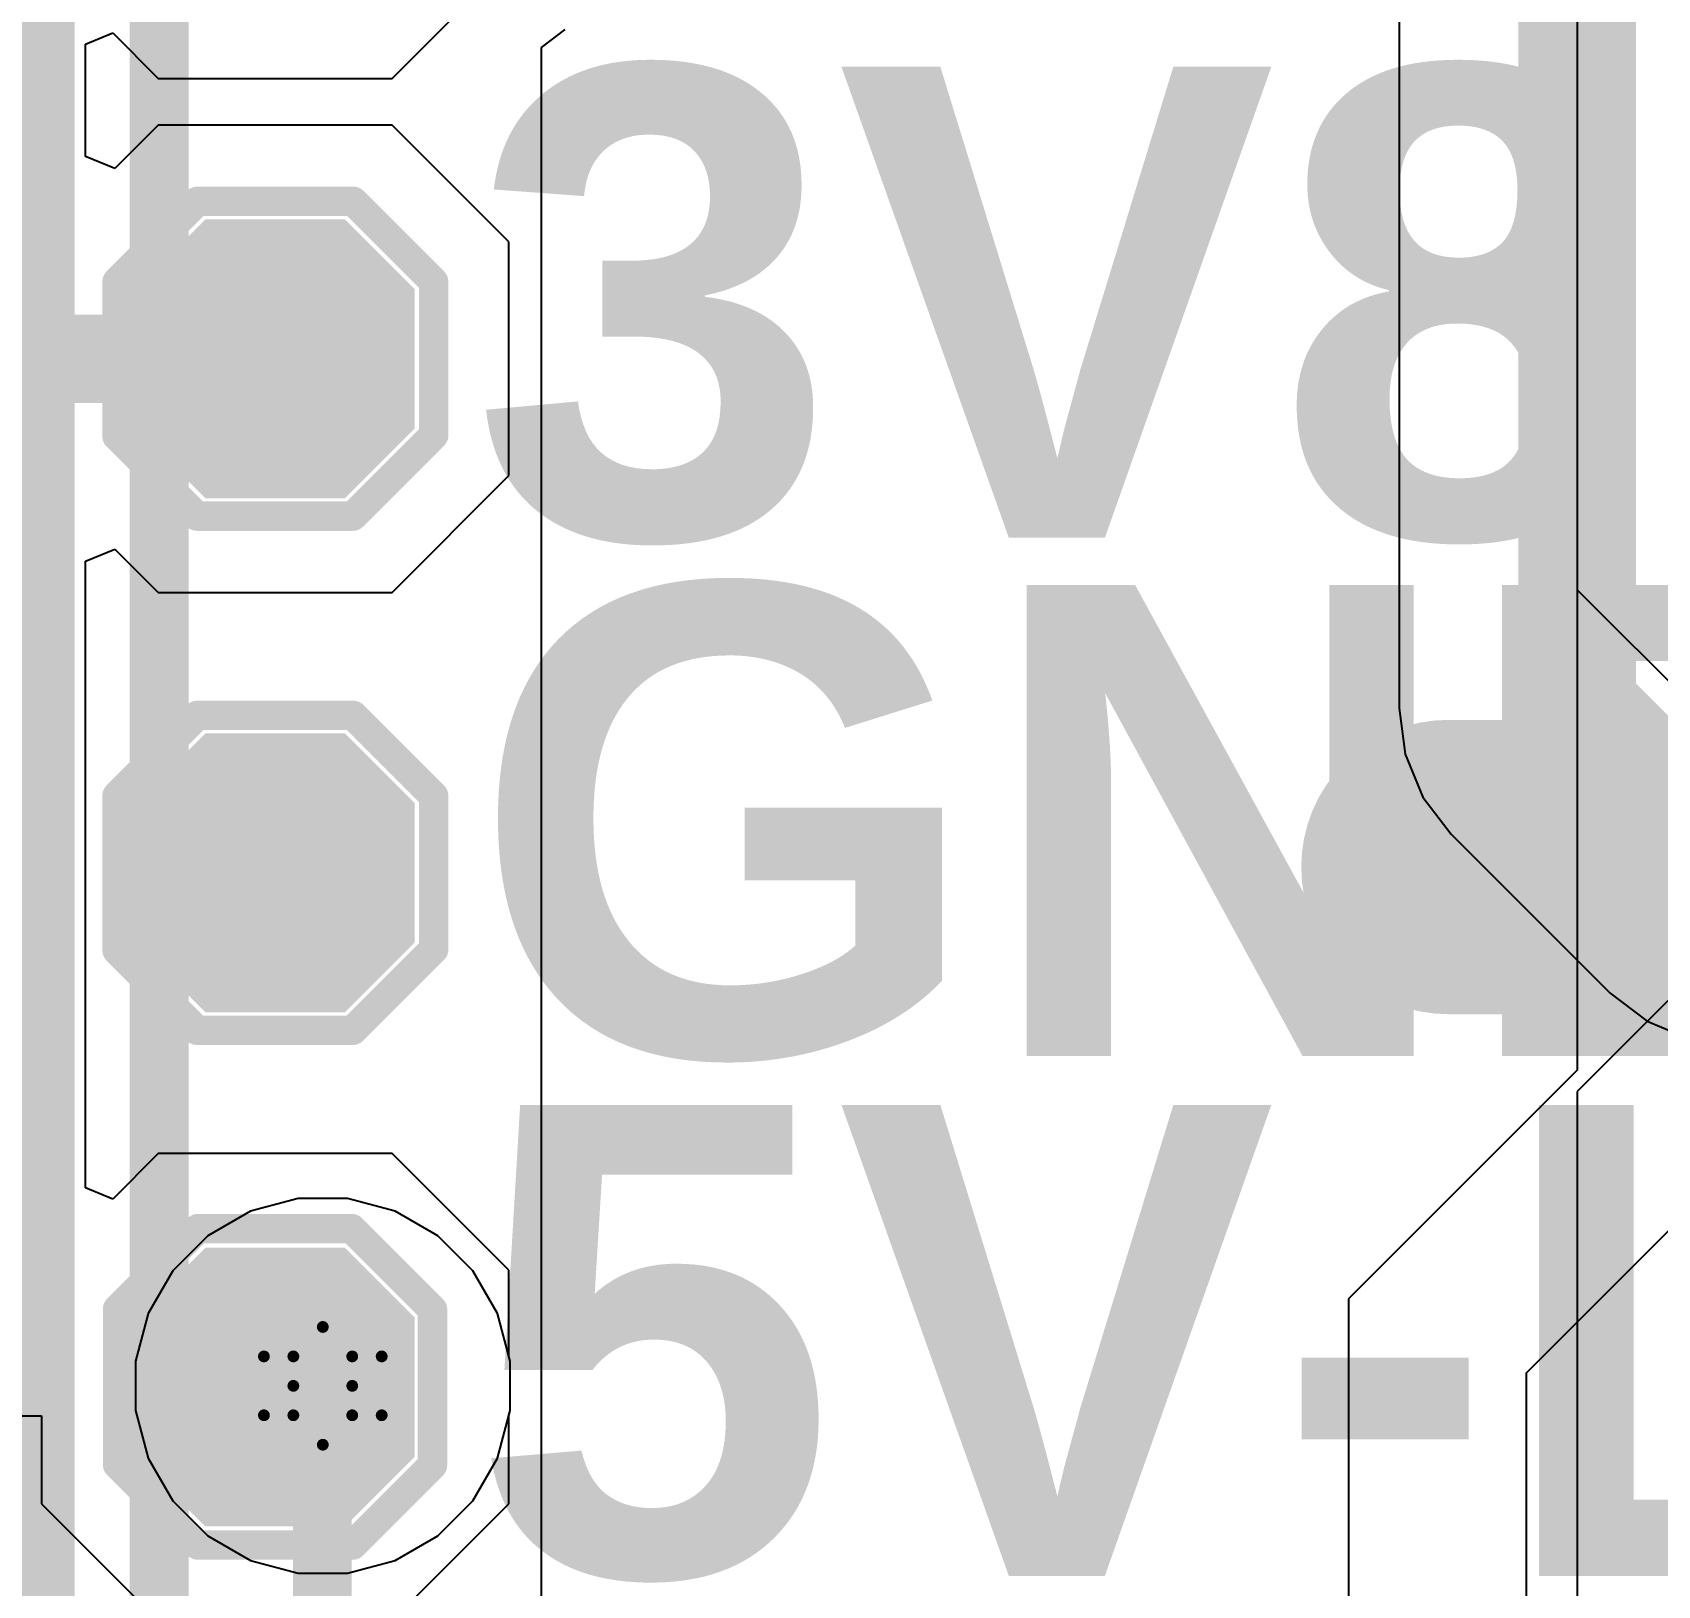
# Model space of a CAD drawing. Header units: inches. Extents: x -3 to 5437, y -3 to 5435.
# Drawn here: x 108.32 to 115.33, y 20.65 to 27.35 of the extents above; entities that cross this region are included whole.
import ezdxf

# ---------------------------------------------------------------- set-up
doc = ezdxf.new("R2010")
doc.units = ezdxf.units.IN
for name, color, linetype in [('Bottom Layer', 5, 'Continuous'), ('Bottom Solder', 6, 'Continuous'), ('Drill Drawing', 1, 'Continuous'), ('GND', 16, 'Continuous'), ('PWR', 76, 'Continuous'), ('Top Layer', 1, 'Continuous'), ('Top Overlay', 2, 'Continuous'), ('Top Paste', 8, 'Continuous'), ('Top Solder', 216, 'Continuous'), ('Via Holes', 16, 'Continuous')]:
    doc.layers.add(name, color=color, linetype=linetype)
doc.styles.add('Arial_Bold', font='', dxfattribs={"height": 0.2})
doc.styles.get('Arial_Bold').set_extended_font_data('Arial', bold=True)

# ---------------------------------------------------------------- blocks, each defined once
blk = doc.blocks.new('T____________0_5___1')
at = {"layer": 'Top Layer'}
blk.add_hatch(color=1, dxfattribs=at).paths.add_polyline_path([(0.25, 0.5), (-0.25, 0.5), (-0.5, 0.25), (-0.5, -0.25), (-0.25, -0.5), (0.25, -0.5), (0.5, -0.25), (0.5, 0.25)])
at = {"layer": 'Top Paste'}
blk.add_hatch(color=8, dxfattribs=at).paths.add_polyline_path([(0.25, 0.5), (-0.25, 0.5), (-0.5, 0.25), (-0.5, -0.25), (-0.25, -0.5), (0.25, -0.5), (0.5, -0.25), (0.5, 0.25)])
at = {"layer": 'Top Solder'}
blk.add_hatch(color=216, dxfattribs=at).paths.add_polyline_path([(0.3008, 0.6016), (-0.3008, 0.6016), (-0.6016, 0.3008), (-0.6016, -0.3008), (-0.3008, -0.6016), (0.3008, -0.6016), (0.6016, -0.3008), (0.6016, 0.3008)])
at = {"layer": 'Top Overlay'}
for points in [[(-0.3355, 0.6795, 0.127, 0.127, 0), (-0.6819, 0.3332, 0.127, 0.127, 0)], [(-0.3355, 0.6795, 0.127, 0.127, 0), (0.3365, 0.6795, 0.127, 0.127, 0)], [(0.3365, 0.6795, 0.127, 0.127, 0), (0.6836, 0.3324, 0.127, 0.127, 0)], [(-0.6819, 0.3332, 0.127, 0.127, 0), (-0.6819, -0.3341, 0.127, 0.127, 0)], [(0.6836, 0.3324, 0.127, 0.127, 0), (0.6836, -0.3298, 0.127, 0.127, 0)], [(-0.6819, -0.3341, 0.127, 0.127, 0), (-0.3374, -0.6786, 0.127, 0.127, 0)], [(0.6836, -0.3298, 0.127, 0.127, 0), (0.3349, -0.6786, 0.127, 0.127, 0)], [(-0.3374, -0.6786, 0.127, 0.127, 0), (0.3349, -0.6786, 0.127, 0.127, 0)]]:
    blk.add_lwpolyline(points, format="xyseb", dxfattribs=at)
for points in [[(-0.3673, 0.6795, 0.0635, 0.0635, 1), (-0.3038, 0.6795, 0.0635, 0.0635, 1)], [(-0.3673, 0.6795, 0.0635, 0.0635, 1), (-0.3038, 0.6795, 0.0635, 0.0635, 1)], [(0.3047, 0.6795, 0.0635, 0.0635, 1), (0.3682, 0.6795, 0.0635, 0.0635, 1)], [(0.3047, 0.6795, 0.0635, 0.0635, 1), (0.3682, 0.6795, 0.0635, 0.0635, 1)], [(-0.7136, 0.3332, 0.0635, 0.0635, 1), (-0.6501, 0.3332, 0.0635, 0.0635, 1)], [(-0.7136, 0.3332, 0.0635, 0.0635, 1), (-0.6501, 0.3332, 0.0635, 0.0635, 1)], [(0.6519, 0.3324, 0.0635, 0.0635, 1), (0.7154, 0.3324, 0.0635, 0.0635, 1)], [(0.6519, 0.3324, 0.0635, 0.0635, 1), (0.7154, 0.3324, 0.0635, 0.0635, 1)], [(-0.7136, -0.3341, 0.0635, 0.0635, 1), (-0.6501, -0.3341, 0.0635, 0.0635, 1)], [(-0.7136, -0.3341, 0.0635, 0.0635, 1), (-0.6501, -0.3341, 0.0635, 0.0635, 1)], [(0.6519, -0.3298, 0.0635, 0.0635, 1), (0.7154, -0.3298, 0.0635, 0.0635, 1)], [(0.6519, -0.3298, 0.0635, 0.0635, 1), (0.7154, -0.3298, 0.0635, 0.0635, 1)], [(-0.3691, -0.6786, 0.0635, 0.0635, 1), (-0.3056, -0.6786, 0.0635, 0.0635, 1)], [(-0.3691, -0.6786, 0.0635, 0.0635, 1), (-0.3056, -0.6786, 0.0635, 0.0635, 1)], [(0.3031, -0.6786, 0.0635, 0.0635, 1), (0.3666, -0.6786, 0.0635, 0.0635, 1)], [(0.3031, -0.6786, 0.0635, 0.0635, 1), (0.3666, -0.6786, 0.0635, 0.0635, 1)]]:
    blk.add_lwpolyline(points, format="xyseb", close=True, dxfattribs=at)
blk = doc.blocks.new('T____________0_5___45')
at = {"layer": 'Top Layer'}
blk.add_hatch(color=1, dxfattribs=at).paths.add_polyline_path([(0.25, 0.5), (-0.25, 0.5), (-0.5, 0.25), (-0.5, -0.25), (-0.25, -0.5), (0.25, -0.5), (0.5, -0.25), (0.5, 0.25)])
at = {"layer": 'Top Paste'}
blk.add_hatch(color=8, dxfattribs=at).paths.add_polyline_path([(0.25, 0.5), (-0.25, 0.5), (-0.5, 0.25), (-0.5, -0.25), (-0.25, -0.5), (0.25, -0.5), (0.5, -0.25), (0.5, 0.25)])
at = {"layer": 'Top Solder'}
blk.add_hatch(color=216, dxfattribs=at).paths.add_polyline_path([(0.3008, 0.6016), (-0.3008, 0.6016), (-0.6016, 0.3008), (-0.6016, -0.3008), (-0.3008, -0.6016), (0.3008, -0.6016), (0.6016, -0.3008), (0.6016, 0.3008)])
at = {"layer": 'Top Overlay'}
for points in [[(-0.6819, 0.3332, 0.127, 0.127, 0), (-0.3355, 0.6795, 0.127, 0.127, 0)], [(-0.3355, 0.6795, 0.127, 0.127, 0), (0.3365, 0.6795, 0.127, 0.127, 0)], [(0.3365, 0.6795, 0.127, 0.127, 0), (0.6836, 0.3324, 0.127, 0.127, 0)], [(-0.6819, -0.3341, 0.127, 0.127, 0), (-0.6819, 0.3332, 0.127, 0.127, 0)], [(0.6836, -0.3298, 0.127, 0.127, 0), (0.6836, 0.3324, 0.127, 0.127, 0)], [(-0.6819, -0.3341, 0.127, 0.127, 0), (-0.3374, -0.6786, 0.127, 0.127, 0)], [(0.3349, -0.6786, 0.127, 0.127, 0), (0.6836, -0.3298, 0.127, 0.127, 0)], [(-0.3374, -0.6786, 0.127, 0.127, 0), (0.3349, -0.6786, 0.127, 0.127, 0)]]:
    blk.add_lwpolyline(points, format="xyseb", dxfattribs=at)
for points in [[(-0.3673, 0.6795, 0.0635, 0.0635, 1), (-0.3038, 0.6795, 0.0635, 0.0635, 1)], [(-0.3673, 0.6795, 0.0635, 0.0635, 1), (-0.3038, 0.6795, 0.0635, 0.0635, 1)], [(0.3047, 0.6795, 0.0635, 0.0635, 1), (0.3682, 0.6795, 0.0635, 0.0635, 1)], [(0.3047, 0.6795, 0.0635, 0.0635, 1), (0.3682, 0.6795, 0.0635, 0.0635, 1)], [(-0.7136, 0.3332, 0.0635, 0.0635, 1), (-0.6501, 0.3332, 0.0635, 0.0635, 1)], [(-0.7136, 0.3332, 0.0635, 0.0635, 1), (-0.6501, 0.3332, 0.0635, 0.0635, 1)], [(0.6519, 0.3324, 0.0635, 0.0635, 1), (0.7154, 0.3324, 0.0635, 0.0635, 1)], [(0.6519, 0.3324, 0.0635, 0.0635, 1), (0.7154, 0.3324, 0.0635, 0.0635, 1)], [(-0.7136, -0.3341, 0.0635, 0.0635, 1), (-0.6501, -0.3341, 0.0635, 0.0635, 1)], [(-0.7136, -0.3341, 0.0635, 0.0635, 1), (-0.6501, -0.3341, 0.0635, 0.0635, 1)], [(0.6519, -0.3298, 0.0635, 0.0635, 1), (0.7154, -0.3298, 0.0635, 0.0635, 1)], [(0.6519, -0.3298, 0.0635, 0.0635, 1), (0.7154, -0.3298, 0.0635, 0.0635, 1)], [(-0.3691, -0.6786, 0.0635, 0.0635, 1), (-0.3056, -0.6786, 0.0635, 0.0635, 1)], [(-0.3691, -0.6786, 0.0635, 0.0635, 1), (-0.3056, -0.6786, 0.0635, 0.0635, 1)], [(0.3031, -0.6786, 0.0635, 0.0635, 1), (0.3666, -0.6786, 0.0635, 0.0635, 1)], [(0.3031, -0.6786, 0.0635, 0.0635, 1), (0.3666, -0.6786, 0.0635, 0.0635, 1)]]:
    blk.add_lwpolyline(points, format="xyseb", close=True, dxfattribs=at)
blk = doc.blocks.new('T____________0_5___136')
at = {"layer": 'Top Layer'}
blk.add_hatch(color=1, dxfattribs=at).paths.add_polyline_path([(0.25, 0.5), (-0.25, 0.5), (-0.5, 0.25), (-0.5, -0.25), (-0.25, -0.5), (0.25, -0.5), (0.5, -0.25), (0.5, 0.25)])
at = {"layer": 'Top Paste'}
blk.add_hatch(color=8, dxfattribs=at).paths.add_polyline_path([(0.25, 0.5), (-0.25, 0.5), (-0.5, 0.25), (-0.5, -0.25), (-0.25, -0.5), (0.25, -0.5), (0.5, -0.25), (0.5, 0.25)])
at = {"layer": 'Top Solder'}
blk.add_hatch(color=216, dxfattribs=at).paths.add_polyline_path([(0.3008, 0.6016), (-0.3008, 0.6016), (-0.6016, 0.3008), (-0.6016, -0.3008), (-0.3008, -0.6016), (0.3008, -0.6016), (0.6016, -0.3008), (0.6016, 0.3008)])
at = {"layer": 'Top Overlay'}
for points in [[(-0.6819, 0.3332, 0.127, 0.127, 0), (-0.3355, 0.6795, 0.127, 0.127, 0)], [(-0.3355, 0.6795, 0.127, 0.127, 0), (0.3365, 0.6795, 0.127, 0.127, 0)], [(0.3365, 0.6795, 0.127, 0.127, 0), (0.6836, 0.3324, 0.127, 0.127, 0)], [(-0.6819, -0.3341, 0.127, 0.127, 0), (-0.6819, 0.3332, 0.127, 0.127, 0)], [(0.6836, -0.3298, 0.127, 0.127, 0), (0.6836, 0.3324, 0.127, 0.127, 0)], [(-0.6819, -0.3341, 0.127, 0.127, 0), (-0.3374, -0.6786, 0.127, 0.127, 0)], [(0.3349, -0.6786, 0.127, 0.127, 0), (0.6836, -0.3298, 0.127, 0.127, 0)], [(-0.3374, -0.6786, 0.127, 0.127, 0), (0.3349, -0.6786, 0.127, 0.127, 0)]]:
    blk.add_lwpolyline(points, format="xyseb", dxfattribs=at)
for points in [[(-0.3673, 0.6795, 0.0635, 0.0635, 1), (-0.3038, 0.6795, 0.0635, 0.0635, 1)], [(-0.3673, 0.6795, 0.0635, 0.0635, 1), (-0.3038, 0.6795, 0.0635, 0.0635, 1)], [(0.3047, 0.6795, 0.0635, 0.0635, 1), (0.3682, 0.6795, 0.0635, 0.0635, 1)], [(0.3047, 0.6795, 0.0635, 0.0635, 1), (0.3682, 0.6795, 0.0635, 0.0635, 1)], [(-0.7136, 0.3332, 0.0635, 0.0635, 1), (-0.6501, 0.3332, 0.0635, 0.0635, 1)], [(-0.7136, 0.3332, 0.0635, 0.0635, 1), (-0.6501, 0.3332, 0.0635, 0.0635, 1)], [(0.6519, 0.3324, 0.0635, 0.0635, 1), (0.7154, 0.3324, 0.0635, 0.0635, 1)], [(0.6519, 0.3324, 0.0635, 0.0635, 1), (0.7154, 0.3324, 0.0635, 0.0635, 1)], [(-0.7136, -0.3341, 0.0635, 0.0635, 1), (-0.6501, -0.3341, 0.0635, 0.0635, 1)], [(-0.7136, -0.3341, 0.0635, 0.0635, 1), (-0.6501, -0.3341, 0.0635, 0.0635, 1)], [(0.6519, -0.3298, 0.0635, 0.0635, 1), (0.7154, -0.3298, 0.0635, 0.0635, 1)], [(0.6519, -0.3298, 0.0635, 0.0635, 1), (0.7154, -0.3298, 0.0635, 0.0635, 1)], [(-0.3691, -0.6786, 0.0635, 0.0635, 1), (-0.3056, -0.6786, 0.0635, 0.0635, 1)], [(-0.3691, -0.6786, 0.0635, 0.0635, 1), (-0.3056, -0.6786, 0.0635, 0.0635, 1)], [(0.3031, -0.6786, 0.0635, 0.0635, 1), (0.3666, -0.6786, 0.0635, 0.0635, 1)], [(0.3031, -0.6786, 0.0635, 0.0635, 1), (0.3666, -0.6786, 0.0635, 0.0635, 1)]]:
    blk.add_lwpolyline(points, format="xyseb", close=True, dxfattribs=at)

msp = doc.modelspace()

# ---------------------------------------------------------------- hatches: boundary and pattern name
at = {"layer": 'Bottom Layer'}
h = msp.add_hatch(color=5, dxfattribs=at)
edge = h.paths.add_edge_path()
edge.add_arc((109.5714, 21.5117), 0.3, 0, 360)
at = {"layer": 'Bottom Solder'}
h = msp.add_hatch(color=6, dxfattribs=at)
edge = h.paths.add_edge_path()
edge.add_arc((109.5714, 21.5117), 0.15, 0, 360)
at = {"layer": 'GND'}
h = msp.add_hatch(color=16, dxfattribs=at)
edge = h.paths.add_edge_path()
edge.add_arc((109.5714, 21.5117), 0.3, 0, 360)
at = {"layer": 'PWR'}
h = msp.add_hatch(color=76, dxfattribs=at)
edge = h.paths.add_edge_path()
edge.add_arc((109.5714, 21.5117), 0.3, 0, 360)
at = {"layer": 'Top Layer'}
h = msp.add_hatch(color=1, dxfattribs=at)
edge = h.paths.add_edge_path()
edge.add_arc((109.5714, 21.5117), 0.3, 0, 360)
at = {"layer": 'Top Solder'}
h = msp.add_hatch(color=216, dxfattribs=at)
edge = h.paths.add_edge_path()
edge.add_arc((109.5714, 21.5117), 0.15, 0, 360)
at = {"layer": 'Via Holes'}
h = msp.add_hatch(color=7, dxfattribs=at)
edge = h.paths.add_edge_path()
edge.add_arc((109.5714, 21.5117), 0.15, 0, 360)

# ---------------------------------------------------------------- linework, layer by layer
at = {"layer": 'Bottom Layer'}
for p, q in [((114.9824, 32.617), (114.9824, 24.9462)), ((110.5154, 27.286), (110.6162, 27.3633)), ((110.5154, 3.937), (110.5154, 27.286)), ((114.9824, 24.9462), (115.7732, 24.1554)), ((115.3738, 23.1734), (114.9824, 22.7821)), ((114.9824, 22.7821), (114.9824, 20.955)), ((114.9824, 20.955), (114.9824, 1.292))]:
    msp.add_line(p, q, dxfattribs=at)
for points in [[(108.3747, 8.8396, 0.254, 0.254, 0), (108.3747, 52.1062, 0.254, 0.254, 0)], [(108.8659, 8.6866, 0.254, 0.254, 0), (108.8659, 51.8696, 0.254, 0.254, 0)], [(114.427, 23.7499, 1.27, 1.27, 0), (119.6052, 23.7499, 1.27, 1.27, 0)], [(109.5693, 21.5096, 0.254, 0.254, 0), (109.5714, 21.5117, 0.254, 0.254, 0)], [(109.5693, 15.0944, 0.254, 0.254, 0), (109.5693, 21.5096, 0.254, 0.254, 0)]]:
    msp.add_lwpolyline(points, format="xyseb", dxfattribs=at)
for points in [[(114.1095, 23.7499, 0.635, 0.635, 1), (114.7445, 23.7499, 0.635, 0.635, 1)], [(109.5058, 21.5096, 0.127, 0.127, 1), (109.6328, 21.5096, 0.127, 0.127, 1)], [(109.5058, 21.5096, 0.127, 0.127, 1), (109.6328, 21.5096, 0.127, 0.127, 1)], [(109.5079, 21.5117, 0.127, 0.127, 1), (109.6349, 21.5117, 0.127, 0.127, 1)]]:
    msp.add_lwpolyline(points, format="xyseb", close=True, dxfattribs=at)
at = {"layer": 'Drill Drawing'}
for points in [[(109.4444, 21.6387, 0.0508, 0.0508, 0), (109.5714, 21.7657, 0.0508, 0.0508, 0)], [(109.5714, 21.7657, 0.0508, 0.0508, 0), (109.6984, 21.6387, 0.0508, 0.0508, 0)], [(109.3174, 21.6387, 0.0508, 0.0508, 0), (109.4444, 21.5117, 0.0508, 0.0508, 0)], [(109.3174, 21.6387, 0.0508, 0.0508, 0), (109.4444, 21.6387, 0.0508, 0.0508, 0)], [(109.6984, 21.6387, 0.0508, 0.0508, 0), (109.8254, 21.6387, 0.0508, 0.0508, 0)], [(109.6984, 21.5117, 0.0508, 0.0508, 0), (109.8254, 21.6387, 0.0508, 0.0508, 0)], [(109.3174, 21.3847, 0.0508, 0.0508, 0), (109.4444, 21.5117, 0.0508, 0.0508, 0)], [(109.6984, 21.5117, 0.0508, 0.0508, 0), (109.8254, 21.3847, 0.0508, 0.0508, 0)], [(109.3174, 21.3847, 0.0508, 0.0508, 0), (109.4444, 21.3847, 0.0508, 0.0508, 0)], [(109.4444, 21.3847, 0.0508, 0.0508, 0), (109.5714, 21.2577, 0.0508, 0.0508, 0)], [(109.5714, 21.2577, 0.0508, 0.0508, 0), (109.6984, 21.3847, 0.0508, 0.0508, 0)], [(109.6984, 21.3847, 0.0508, 0.0508, 0), (109.8254, 21.3847, 0.0508, 0.0508, 0)]]:
    msp.add_lwpolyline(points, format="xyseb", dxfattribs=at)
for points in [[(109.5587, 21.7657, 0.0254, 0.0254, 1), (109.5841, 21.7657, 0.0254, 0.0254, 1)], [(109.5587, 21.7657, 0.0254, 0.0254, 1), (109.5841, 21.7657, 0.0254, 0.0254, 1)], [(109.3047, 21.6387, 0.0254, 0.0254, 1), (109.3301, 21.6387, 0.0254, 0.0254, 1)], [(109.3047, 21.6387, 0.0254, 0.0254, 1), (109.3301, 21.6387, 0.0254, 0.0254, 1)], [(109.4317, 21.6387, 0.0254, 0.0254, 1), (109.4571, 21.6387, 0.0254, 0.0254, 1)], [(109.4317, 21.6387, 0.0254, 0.0254, 1), (109.4571, 21.6387, 0.0254, 0.0254, 1)], [(109.6857, 21.6387, 0.0254, 0.0254, 1), (109.7111, 21.6387, 0.0254, 0.0254, 1)], [(109.6857, 21.6387, 0.0254, 0.0254, 1), (109.7111, 21.6387, 0.0254, 0.0254, 1)], [(109.8127, 21.6387, 0.0254, 0.0254, 1), (109.8381, 21.6387, 0.0254, 0.0254, 1)], [(109.8127, 21.6387, 0.0254, 0.0254, 1), (109.8381, 21.6387, 0.0254, 0.0254, 1)], [(109.4317, 21.5117, 0.0254, 0.0254, 1), (109.4571, 21.5117, 0.0254, 0.0254, 1)], [(109.4317, 21.5117, 0.0254, 0.0254, 1), (109.4571, 21.5117, 0.0254, 0.0254, 1)], [(109.6857, 21.5117, 0.0254, 0.0254, 1), (109.7111, 21.5117, 0.0254, 0.0254, 1)], [(109.6857, 21.5117, 0.0254, 0.0254, 1), (109.7111, 21.5117, 0.0254, 0.0254, 1)], [(109.3047, 21.3847, 0.0254, 0.0254, 1), (109.3301, 21.3847, 0.0254, 0.0254, 1)], [(109.3047, 21.3847, 0.0254, 0.0254, 1), (109.3301, 21.3847, 0.0254, 0.0254, 1)], [(109.4317, 21.3847, 0.0254, 0.0254, 1), (109.4571, 21.3847, 0.0254, 0.0254, 1)], [(109.4317, 21.3847, 0.0254, 0.0254, 1), (109.4571, 21.3847, 0.0254, 0.0254, 1)], [(109.6857, 21.3847, 0.0254, 0.0254, 1), (109.7111, 21.3847, 0.0254, 0.0254, 1)], [(109.6857, 21.3847, 0.0254, 0.0254, 1), (109.7111, 21.3847, 0.0254, 0.0254, 1)], [(109.8127, 21.3847, 0.0254, 0.0254, 1), (109.8381, 21.3847, 0.0254, 0.0254, 1)], [(109.8127, 21.3847, 0.0254, 0.0254, 1), (109.8381, 21.3847, 0.0254, 0.0254, 1)], [(109.5587, 21.2577, 0.0254, 0.0254, 1), (109.5841, 21.2577, 0.0254, 0.0254, 1)], [(109.5587, 21.2577, 0.0254, 0.0254, 1), (109.5841, 21.2577, 0.0254, 0.0254, 1)]]:
    msp.add_lwpolyline(points, format="xyseb", close=True, dxfattribs=at)
at = {"layer": 'GND'}
for p, q in [((109.4651, 22.3197), (109.2596, 22.2647)), ((109.6778, 22.3197), (109.4651, 22.3197)), ((109.8833, 22.2647), (109.6778, 22.3197)), ((109.2596, 22.2647), (109.0753, 22.1583)), ((110.0676, 22.1583), (109.8833, 22.2647)), ((109.0753, 22.1583), (108.9249, 22.0079)), ((110.218, 22.0079), (110.0676, 22.1583)), ((108.9249, 22.0079), (108.8185, 21.8236)), ((110.3244, 21.8236), (110.218, 22.0079)), ((108.8185, 21.8236), (108.7634, 21.6181)), ((110.3794, 21.6181), (110.3244, 21.8236)), ((108.7634, 21.6181), (108.7634, 21.4054)), ((110.3794, 21.4054), (110.3794, 21.6181)), ((108.7634, 21.4054), (108.8185, 21.1999)), ((110.3244, 21.1999), (110.3794, 21.4054)), ((108.8185, 21.1999), (108.9249, 21.0156)), ((110.218, 21.0156), (110.3244, 21.1999)), ((108.9249, 21.0156), (109.0753, 20.8652)), ((110.0676, 20.8652), (110.218, 21.0156)), ((109.0753, 20.8652), (109.2596, 20.7588)), ((109.8833, 20.7588), (110.0676, 20.8652)), ((109.2596, 20.7588), (109.4651, 20.7037)), ((109.6778, 20.7037), (109.8833, 20.7588)), ((109.4651, 20.7037), (109.6778, 20.7037))]:
    msp.add_line(p, q, dxfattribs=at)
at = {"layer": 'PWR'}
for p, q in [((114.9824, 27.6898), (114.9824, 23.0632)), ((114.9824, 23.0632), (114.9824, 22.8739)), ((114.9824, 22.8739), (113.9952, 21.8867)), ((109.4651, 22.3197), (109.2596, 22.2647)), ((109.6778, 22.3197), (109.4651, 22.3197)), ((109.8833, 22.2647), (109.6778, 22.3197)), ((114.7638, 21.5683), (115.5259, 22.3305)), ((109.2596, 22.2647), (109.0753, 22.1583)), ((110.0676, 22.1583), (109.8833, 22.2647)), ((109.0753, 22.1583), (108.9249, 22.0079)), ((110.218, 22.0079), (110.0676, 22.1583)), ((108.9249, 22.0079), (108.8185, 21.8236)), ((110.3244, 21.8236), (110.218, 22.0079)), ((113.9952, 21.8867), (113.9952, 6.9279)), ((108.8185, 21.8236), (108.7634, 21.6181)), ((110.3794, 21.6181), (110.3244, 21.8236)), ((108.7634, 21.6181), (108.7634, 21.4054)), ((110.3794, 21.4054), (110.3794, 21.6181)), ((114.7638, 7.2463), (114.7638, 21.5683)), ((108.7634, 21.4054), (108.8185, 21.1999)), ((110.3244, 21.1999), (110.3794, 21.4054)), ((108.8185, 21.1999), (108.9249, 21.0156)), ((110.218, 21.0156), (110.3244, 21.1999)), ((108.9249, 21.0156), (109.0753, 20.8652)), ((110.0676, 20.8652), (110.218, 21.0156)), ((109.0753, 20.8652), (109.2596, 20.7588)), ((109.8833, 20.7588), (110.0676, 20.8652)), ((109.2596, 20.7588), (109.4651, 20.7037)), ((109.6778, 20.7037), (109.8833, 20.7588)), ((109.4651, 20.7037), (109.6778, 20.7037))]:
    msp.add_line(p, q, dxfattribs=at)
at = {"layer": 'Top Layer'}
for p, q in [((114.2139, 30.9004), (114.2139, 24.4358)), ((109.8699, 27.1524), (110.1734, 27.4559)), ((108.5477, 27.3007), (108.6651, 27.3493)), ((108.6651, 27.3493), (108.8619, 27.1524)), ((108.5477, 26.8159), (108.5477, 27.3007)), ((108.8619, 27.1524), (109.8699, 27.1524)), ((108.8619, 26.9505), (108.6747, 26.7633)), ((109.8699, 26.9505), (108.8619, 26.9505)), ((110.3739, 26.4465), (109.8699, 26.9505)), ((108.6747, 26.7633), (108.5477, 26.8159)), ((110.3739, 25.4385), (110.3739, 26.4465)), ((109.8699, 24.9345), (110.3739, 25.4385)), ((108.5477, 25.0691), (108.6747, 25.1217)), ((108.6747, 25.1217), (108.8619, 24.9345)), ((108.5477, 22.3663), (108.5477, 25.0691)), ((108.8619, 24.9345), (109.8699, 24.9345)), ((114.2139, 24.4358), (114.24, 24.2368)), ((114.24, 24.2368), (114.3168, 24.0515)), ((114.3168, 24.0515), (114.439, 23.8923)), ((114.439, 23.8923), (115.1249, 23.2064)), ((115.1249, 23.2064), (115.1249, 23.2064)), ((115.1249, 23.2064), (115.284, 23.0843)), ((115.284, 23.0843), (115.4694, 23.0075)), ((108.8619, 22.5146), (108.6651, 22.3177)), ((109.8699, 22.5146), (108.8619, 22.5146)), ((110.3739, 22.0106), (109.8699, 22.5146)), ((108.6651, 22.3177), (108.5477, 22.3663)), ((110.3739, 21.6387), (110.3739, 22.0106)), ((110.3794, 21.6181), (110.3739, 21.6387)), ((110.3794, 21.4054), (110.3794, 21.6181)), ((106.6385, 21.3816), (108.3579, 21.3816)), ((108.3579, 21.3816), (108.3579, 21.0026)), ((110.3739, 21.3848), (110.3794, 21.4054)), ((110.3739, 21.0026), (110.3739, 21.3848)), ((108.3579, 21.0026), (108.8619, 20.4986)), ((109.8699, 20.4986), (110.3739, 21.0026))]:
    msp.add_line(p, q, dxfattribs=at)
for points in [[(114.9824, 24.4358, 0.508, 0.508, 0), (114.9824, 40.1983, 0.508, 0.508, 0)], [(107.1592, 25.9425, 0.381, 0.381, 0), (109.3659, 25.9425, 0.381, 0.381, 0)], [(114.9824, 24.4358, 0.508, 0.508, 0), (115.6683, 23.7499, 0.508, 0.508, 0)]]:
    msp.add_lwpolyline(points, format="xyseb", dxfattribs=at)
for points in [[(109.2707, 25.9425, 0.1905, 0.1905, 1), (109.4612, 25.9425, 0.1905, 0.1905, 1)], [(114.8554, 24.4358, 0.254, 0.254, 1), (115.1094, 24.4358, 0.254, 0.254, 1)], [(114.8554, 24.4358, 0.254, 0.254, 1), (115.1094, 24.4358, 0.254, 0.254, 1)]]:
    msp.add_lwpolyline(points, format="xyseb", close=True, dxfattribs=at)

# ---------------------------------------------------------------- block references
for name, p in [('T____________0_5___45', (109.3659, 25.9425)), ('T____________0_5___136', (109.3659, 23.7245))]:
    msp.add_blockref(name, p)
at = {"rotation": 90}
msp.add_blockref('T____________0_5___1', (109.3659, 21.5066), dxfattribs=at)

# ---------------------------------------------------------------- texts
at = {"layer": 'Top Overlay', "style": 'Arial_Bold'}
for s, p in [('3V8', (110.2106, 25.1704)), ('GND', (110.2106, 22.9352)), ('5V-LED', (110.2106, 20.6916))]:
    msp.add_text(s, height=2.032, rotation=360, dxfattribs=at).set_placement(p)

doc.saveas('drawing.dxf')
